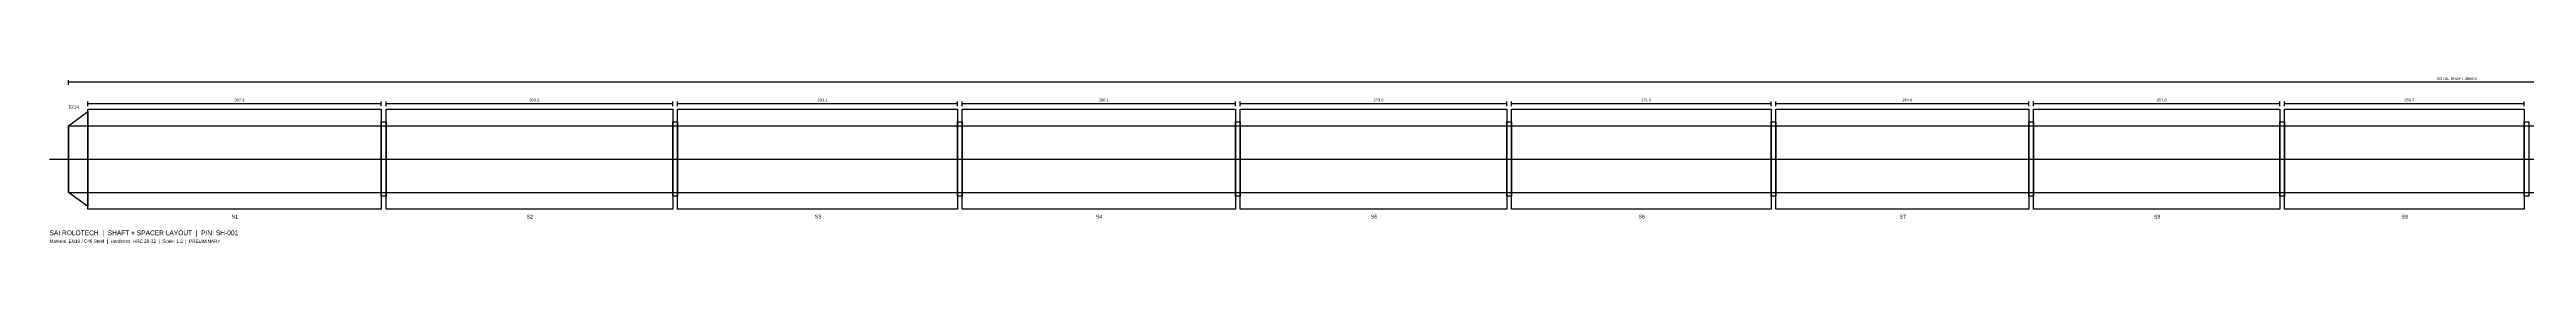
# Model space of a CAD drawing. Header units: metres. Extents: x -20 to 5006, y -89 to 86.
# Drawn here: x -20 to 2573, y -89 to 86 of the extents above; entities that cross this region are included whole.
import ezdxf

# ---------------------------------------------------------------- set-up
doc = ezdxf.new("R2010")
doc.units = ezdxf.units.M
for name, color, linetype in [('CENTRE', 1, 'Continuous'), ('DIMENSION', 2, 'Continuous'), ('HATCH', 8, 'Continuous'), ('NOTES', 3, 'Continuous'), ('OUTLINE', 7, 'Continuous'), ('TITLE', 4, 'Continuous')]:
    doc.layers.add(name, color=color, linetype=linetype)

msp = doc.modelspace()

# ---------------------------------------------------------------- linework, layer by layer
at = {"layer": 'CENTRE'}
msp.add_line((-20, 0), (4979, 0), dxfattribs=at)
at = {"layer": 'DIMENSION', "color": 2}
for p, q in [((0, 78), (0, 83)), ((0, 81), (4959, 81)), ((20, 55.5), (20, 60.5)), ((20, 58.5), (327.3, 58.5)), ((327.3, 55.5), (327.3, 60.5)), ((332.3, 55.5), (332.3, 60.5)), ((332.3, 58.5), (632.5, 58.5)), ((632.5, 55.5), (632.5, 60.5)), ((637.5, 55.5), (637.5, 60.5)), ((637.5, 58.5), (930.6, 58.5)), ((930.6, 55.5), (930.6, 60.5)), ((935.6, 55.5), (935.6, 60.5)), ((935.6, 58.5), (1221.7, 58.5)), ((1221.7, 55.5), (1221.7, 60.5)), ((1226.7, 55.5), (1226.7, 60.5)), ((1226.7, 58.5), (1505.7, 58.5)), ((1505.7, 55.5), (1505.7, 60.5)), ((1510.7, 55.5), (1510.7, 60.5)), ((1510.7, 58.5), (1782.6, 58.5)), ((1782.6, 55.5), (1782.6, 60.5)), ((1787.6, 55.5), (1787.6, 60.5)), ((1787.6, 58.5), (2052.4, 58.5)), ((2052.4, 55.5), (2052.4, 60.5)), ((2057.4, 55.5), (2057.4, 60.5)), ((2057.4, 58.5), (2315.2, 58.5)), ((2315.2, 55.5), (2315.2, 60.5)), ((2320.2, 55.5), (2320.2, 60.5)), ((2320.2, 58.5), (2570.9, 58.5)), ((2570.9, 55.5), (2570.9, 60.5))]:
    msp.add_line(p, q, dxfattribs=at)
at = {"layer": 'HATCH'}
for points in [[(327.3, 39), (332.3, 39), (332.3, -39), (327.3, -39)], [(632.5, 39), (637.5, 39), (637.5, -39), (632.5, -39)], [(930.6, 39), (935.6, 39), (935.6, -39), (930.6, -39)], [(1221.7, 39), (1226.7, 39), (1226.7, -39), (1221.7, -39)], [(1505.7, 39), (1510.7, 39), (1510.7, -39), (1505.7, -39)], [(1782.6, 39), (1787.6, 39), (1787.6, -39), (1782.6, -39)], [(2052.4, 39), (2057.4, 39), (2057.4, -39), (2052.4, -39)], [(2315.2, 39), (2320.2, 39), (2320.2, -39), (2315.2, -39)], [(2570.9, 39), (2575.9, 39), (2575.9, -39), (2570.9, -39)]]:
    msp.add_lwpolyline(points, close=True, dxfattribs=at)
at = {"layer": 'OUTLINE'}
for p, q in [((0, 35), (4959, 35)), ((0, 35), (0, -35)), ((0, -35), (4959, -35))]:
    msp.add_line(p, q, dxfattribs=at)
for points in [[(20, 52.5), (327.3, 52.5), (327.3, -52.5), (20, -52.5)], [(332.3, 52.5), (632.5, 52.5), (632.5, -52.5), (332.3, -52.5)], [(637.5, 52.5), (930.6, 52.5), (930.6, -52.5), (637.5, -52.5)], [(935.6, 52.5), (1221.7, 52.5), (1221.7, -52.5), (935.6, -52.5)], [(1226.7, 52.5), (1505.7, 52.5), (1505.7, -52.5), (1226.7, -52.5)], [(1510.7, 52.5), (1782.6, 52.5), (1782.6, -52.5), (1510.7, -52.5)], [(1787.6, 52.5), (2052.4, 52.5), (2052.4, -52.5), (1787.6, -52.5)], [(2057.4, 52.5), (2315.2, 52.5), (2315.2, -52.5), (2057.4, -52.5)], [(2320.2, 52.5), (2570.9, 52.5), (2570.9, -52.5), (2320.2, -52.5)], [(0, 35), (20, 50), (20, -50), (0, -35)]]:
    msp.add_lwpolyline(points, close=True, dxfattribs=at)

# ---------------------------------------------------------------- texts
at = {"layer": 'DIMENSION'}
for s, p in [('TOTAL SHAFT 4959.0', (2479.5, 83)), ('307.3', (173.65, 60.5)), ('300.2', (482.4, 60.5)), ('293.1', (784.05, 60.5)), ('286.1', (1078.65, 60.5)), ('279.0', (1366.2, 60.5)), ('271.9', (1646.65, 60.5)), ('264.8', (1920, 60.5)), ('257.8', (2186.3, 60.5)), ('250.7', (2445.55, 60.5))]:
    msp.add_text(s, height=3, dxfattribs=at).set_placement(p)
at = {"layer": 'NOTES'}
for s, p in [('6214', (0, 53)), ('Material: EN19 / C45 Steel  |  Hardness: HRC 28-32  |  Scale: 1:2  |  PRELIMINARY', (-20, -88))]:
    msp.add_text(s, height=3.5, dxfattribs=at).set_placement(p)
at = {"layer": 'TITLE'}
for s, height, p in [('SAI ROLOTECH  |  SHAFT + SPACER LAYOUT  |  P/N: SH-001', 5, (-20, -80)), ('S1', 4, (170.65, -62.5)), ('S2', 4, (479.4, -62.5)), ('S3', 4, (781.05, -62.5)), ('S4', 4, (1075.65, -62.5)), ('S5', 4, (1363.2, -62.5)), ('S6', 4, (1643.65, -62.5)), ('S7', 4, (1917, -62.5)), ('S8', 4, (2183.3, -62.5)), ('S9', 4, (2442.55, -62.5))]:
    msp.add_text(s, height=height, dxfattribs=at).set_placement(p)

doc.saveas('drawing.dxf')
